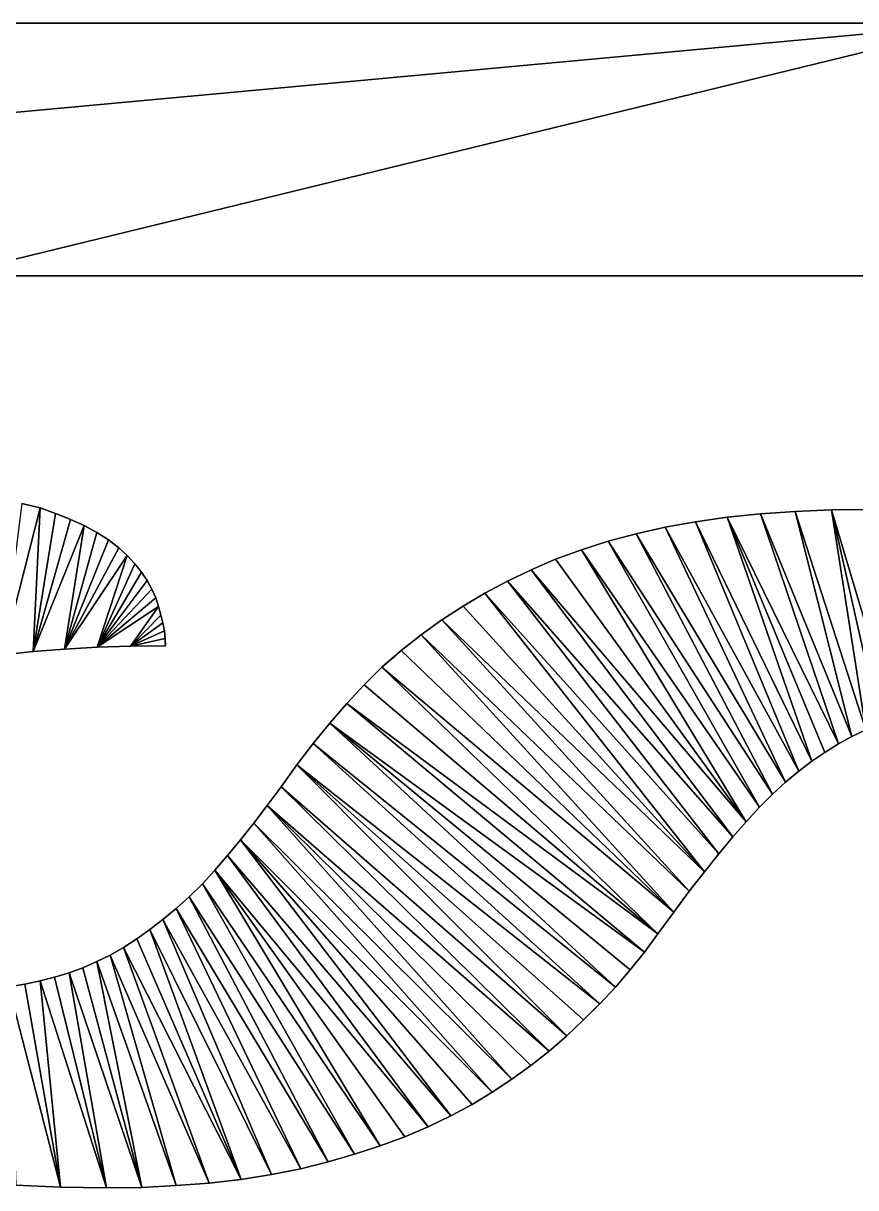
# Model space of a CAD drawing. Header units: inches. Extents: x 62 to 1153, y 3 to 780.
# Drawn here: x 406.862 to 409.273, y 215.856 to 219.229 of the extents above; entities that cross this region are included whole.
import ezdxf

# ---------------------------------------------------------------- set-up
doc = ezdxf.new("R2010")
doc.units = ezdxf.units.IN
doc.header["$MEASUREMENT"] = 0
doc.layers.add('ConstLine', color=6, linetype='Continuous')

msp = doc.modelspace()

# ---------------------------------------------------------------- linework, layer by layer
at = {"layer": 'ConstLine'}
for points in [[(406.6399, 219.2286, 5), (406.4669, 218.9366, 5), (409.6399, 219.2286, 5)], [(406.6399, 218.4966, 5), (409.6399, 219.2286, 5), (406.4669, 218.9366, 5)], [(409.6399, 219.2286, 4), (406.6399, 219.2286, 4), (406.6399, 219.2286, 5)], [(409.6399, 219.2286, 4), (406.6399, 219.2286, 5), (409.6399, 219.2286, 5)], [(406.6399, 218.4966, 5), (410.7739, 218.4966, 5), (409.6399, 219.2286, 5)], [(406.6399, 218.4966, 4), (410.7739, 218.4966, 4), (406.6399, 218.4966, 5)], [(406.6399, 218.4966, 5), (410.7739, 218.4966, 4), (410.7739, 218.4966, 5)], [(406.8579, 217.8376, 5), (406.8029, 217.3996, 5), (406.9109, 217.8246, 5)], [(406.9109, 217.8246, 4), (406.8579, 217.8376, 4), (406.8579, 217.8376, 5)], [(406.9109, 217.8246, 4), (406.8579, 217.8376, 5), (406.9109, 217.8246, 5)], [(406.8909, 217.4086, 5), (406.9109, 217.8246, 5), (406.8029, 217.3996, 5)], [(406.9559, 217.8086, 5), (406.9109, 217.8246, 5), (406.8909, 217.4086, 5)], [(406.9989, 217.7916, 5), (406.9559, 217.8086, 5), (406.8909, 217.4086, 5)], [(406.9559, 217.8086, 4), (406.9109, 217.8246, 4), (406.9109, 217.8246, 5)], [(406.9559, 217.8086, 4), (406.9109, 217.8246, 5), (406.9559, 217.8086, 5)], [(406.9559, 217.8086, 5), (406.9989, 217.7916, 5), (406.9789, 217.7995, 4)], [(406.9789, 217.7995, 4), (406.9559, 217.8086, 4), (406.9559, 217.8086, 5)], [(406.9989, 217.7916, 4), (406.9789, 217.7995, 4), (406.9989, 217.7916, 5)], [(408.9009, 217.7976, 4), (408.8089, 217.7846, 4), (408.8089, 217.7846, 5)], [(408.9009, 217.7976, 4), (408.8089, 217.7846, 5), (408.9009, 217.7976, 5)], [(408.9009, 217.7976, 5), (408.8089, 217.7846, 5), (409.1459, 217.0916, 5)], [(408.9969, 217.8076, 4), (408.9009, 217.7976, 4), (408.9009, 217.7976, 5)], [(408.9969, 217.8076, 4), (408.9009, 217.7976, 5), (408.9969, 217.8076, 5)], [(408.9969, 217.8076, 5), (408.9009, 217.7976, 5), (409.2229, 217.1416, 5)], [(409.1839, 217.1166, 5), (409.2229, 217.1416, 5), (408.9009, 217.7976, 5)], [(409.1459, 217.0916, 5), (409.1839, 217.1166, 5), (408.9009, 217.7976, 5)], [(409.0979, 217.8146, 4), (408.9969, 217.8076, 4), (408.9969, 217.8076, 5)], [(409.0979, 217.8146, 4), (408.9969, 217.8076, 5), (409.0979, 217.8146, 5)], [(409.0979, 217.8146, 5), (408.9969, 217.8076, 5), (409.2619, 217.1626, 5)], [(409.2229, 217.1416, 5), (409.2619, 217.1626, 5), (408.9969, 217.8076, 5)], [(409.2029, 217.8196, 4), (409.0979, 217.8146, 4), (409.0979, 217.8146, 5)], [(409.2029, 217.8196, 4), (409.0979, 217.8146, 5), (409.2029, 217.8196, 5)], [(409.2029, 217.8196, 5), (409.0979, 217.8146, 5), (409.3019, 217.1816, 5)], [(409.2619, 217.1626, 5), (409.3019, 217.1816, 5), (409.0979, 217.8146, 5)], [(409.3129, 217.8206, 4), (409.2029, 217.8196, 4), (409.2029, 217.8196, 5)], [(409.3129, 217.8206, 4), (409.2029, 217.8196, 5), (409.3129, 217.8206, 5)], [(409.3129, 217.8206, 5), (409.2029, 217.8196, 5), (409.3839, 217.2106, 5)], [(409.3019, 217.1816, 5), (409.3429, 217.1976, 5), (409.2029, 217.8196, 5)], [(409.3429, 217.1976, 5), (409.3839, 217.2106, 5), (409.2029, 217.8196, 5)], [(406.8909, 217.4086, 5), (407.0389, 217.7736, 5), (406.9989, 217.7916, 5)], [(406.8909, 217.4086, 5), (406.9819, 217.4156, 5), (407.0389, 217.7736, 5)], [(407.0749, 217.7536, 5), (407.0389, 217.7736, 5), (406.9819, 217.4156, 5)], [(407.0389, 217.7736, 4), (406.9989, 217.7916, 4), (407.0389, 217.7736, 5)], [(406.9989, 217.7916, 5), (407.0389, 217.7736, 5), (406.9989, 217.7916, 4)], [(407.0749, 217.7536, 5), (407.0749, 217.7536, 4), (407.0389, 217.7736, 5)], [(407.0389, 217.7736, 4), (407.0389, 217.7736, 5), (407.0749, 217.7536, 4)], [(408.7209, 217.7686, 4), (408.6369, 217.7496, 4), (408.6369, 217.7496, 5)], [(408.7209, 217.7686, 4), (408.6369, 217.7496, 5), (408.7209, 217.7686, 5)], [(408.6369, 217.7496, 5), (409.0699, 217.0306, 5), (408.7209, 217.7686, 5)], [(408.8089, 217.7846, 4), (408.7209, 217.7686, 4), (408.7209, 217.7686, 5)], [(408.8089, 217.7846, 4), (408.7209, 217.7686, 5), (408.8089, 217.7846, 5)], [(408.8089, 217.7846, 5), (408.7209, 217.7686, 5), (409.1079, 217.0626, 5)], [(409.0699, 217.0306, 5), (409.1079, 217.0626, 5), (408.7209, 217.7686, 5)], [(409.1079, 217.0626, 5), (409.1459, 217.0916, 5), (408.8089, 217.7846, 5)], [(407.1089, 217.7326, 5), (407.0749, 217.7536, 5), (406.9819, 217.4156, 5)], [(407.1089, 217.7326, 5), (406.9819, 217.4156, 5), (407.1389, 217.7096, 5)], [(407.1089, 217.7326, 4), (407.0749, 217.7536, 5), (407.1089, 217.7326, 5)], [(407.0749, 217.7536, 5), (407.1089, 217.7326, 4), (407.0749, 217.7536, 4)], [(407.1089, 217.7326, 4), (407.1089, 217.7326, 5), (407.1389, 217.7096, 5)], [(407.1389, 217.7096, 4), (407.1089, 217.7326, 4), (407.1389, 217.7096, 5)], [(408.5149, 217.7153, 4), (408.4789, 217.7036, 5), (408.5559, 217.7286, 5)], [(408.5559, 217.7286, 5), (408.4789, 217.7036, 5), (408.9939, 216.9576, 5)], [(408.5559, 217.7286, 4), (408.5149, 217.7153, 4), (408.5559, 217.7286, 5)], [(408.6369, 217.7496, 4), (408.5559, 217.7286, 4), (408.5559, 217.7286, 5)], [(408.6369, 217.7496, 4), (408.5559, 217.7286, 5), (408.6369, 217.7496, 5)], [(408.5559, 217.7286, 5), (409.0319, 216.9956, 5), (408.6369, 217.7496, 5)], [(408.9939, 216.9576, 5), (409.0319, 216.9956, 5), (408.5559, 217.7286, 5)], [(409.0699, 217.0306, 5), (408.6369, 217.7496, 5), (409.0319, 216.9956, 5)], [(407.1629, 217.6866, 5), (407.1389, 217.7096, 5), (406.9819, 217.4156, 5)], [(407.1629, 217.6866, 4), (407.1389, 217.7096, 5), (407.1629, 217.6866, 5)], [(407.1389, 217.7096, 5), (407.1629, 217.6866, 4), (407.1389, 217.7096, 4)], [(408.4789, 217.7036, 4), (408.4039, 217.6766, 4), (408.4039, 217.6766, 5)], [(408.4789, 217.7036, 4), (408.4039, 217.6766, 5), (408.4789, 217.7036, 5)], [(408.4789, 217.7036, 5), (408.4039, 217.6766, 5), (408.9559, 216.9156, 5)], [(408.5149, 217.7153, 4), (408.4789, 217.7036, 4), (408.4789, 217.7036, 5)], [(408.9559, 216.9156, 5), (408.9939, 216.9576, 5), (408.4789, 217.7036, 5)], [(406.9819, 217.4156, 5), (407.0759, 217.4216, 5), (407.1629, 217.6866, 5)], [(407.1849, 217.6626, 5), (407.1629, 217.6866, 5), (407.0759, 217.4216, 5)], [(407.2049, 217.6386, 5), (407.1849, 217.6626, 5), (407.0759, 217.4216, 5)], [(407.1629, 217.6866, 4), (407.1629, 217.6866, 5), (407.1849, 217.6626, 5)], [(407.1849, 217.6626, 4), (407.1629, 217.6866, 4), (407.1849, 217.6626, 5)], [(407.1849, 217.6626, 5), (407.2049, 217.6386, 5), (407.1899, 217.6566, 4)], [(407.1899, 217.6566, 4), (407.1849, 217.6626, 4), (407.1849, 217.6626, 5)], [(408.4039, 217.6766, 4), (408.3329, 217.6456, 4), (408.3329, 217.6456, 5)], [(408.4039, 217.6766, 4), (408.3329, 217.6456, 5), (408.4039, 217.6766, 5)], [(408.4039, 217.6766, 5), (408.3329, 217.6456, 5), (408.9559, 216.9156, 5)], [(407.2209, 217.6146, 5), (407.2049, 217.6386, 5), (407.0759, 217.4216, 5)], [(407.2049, 217.6386, 4), (407.1899, 217.6566, 4), (407.2049, 217.6386, 5)], [(407.2209, 217.6146, 4), (407.2049, 217.6386, 5), (407.2209, 217.6146, 5)], [(407.2049, 217.6386, 4), (407.2049, 217.6386, 5), (407.2209, 217.6146, 4)], [(408.3329, 217.6456, 4), (408.2649, 217.6126, 4), (408.2649, 217.6126, 5)], [(408.3329, 217.6456, 4), (408.2649, 217.6126, 5), (408.3329, 217.6456, 5)], [(408.2649, 217.6126, 5), (408.9169, 216.8716, 5), (408.3329, 217.6456, 5)], [(408.9169, 216.8716, 5), (408.9559, 216.9156, 5), (408.3329, 217.6456, 5)], [(407.2349, 217.5896, 5), (407.2209, 217.6146, 5), (407.0759, 217.4216, 5)], [(407.2349, 217.5896, 5), (407.2349, 217.5896, 4), (407.2209, 217.6146, 5)], [(407.2209, 217.6146, 5), (407.2349, 217.5896, 4), (407.2209, 217.6146, 4)], [(408.2649, 217.6126, 4), (408.1989, 217.5776, 4), (408.1989, 217.5776, 5)], [(408.2649, 217.6126, 4), (408.1989, 217.5776, 5), (408.2649, 217.6126, 5)], [(408.1989, 217.5776, 5), (408.8769, 216.8226, 5), (408.2649, 217.6126, 5)], [(408.9169, 216.8716, 5), (408.2649, 217.6126, 5), (408.8769, 216.8226, 5)], [(407.2459, 217.5646, 5), (407.2349, 217.5896, 5), (407.0759, 217.4216, 5)], [(407.2539, 217.5396, 5), (407.2459, 217.5646, 5), (407.0759, 217.4216, 5)], [(407.2349, 217.5896, 4), (407.2349, 217.5896, 5), (407.2459, 217.5646, 5)], [(407.2349, 217.5896, 4), (407.2459, 217.5646, 5), (407.2459, 217.5646, 4)], [(407.2459, 217.5646, 4), (407.2459, 217.5646, 5), (407.2539, 217.5396, 5)], [(407.2459, 217.5646, 4), (407.2539, 217.5396, 5), (407.2539, 217.5396, 4)], [(408.1989, 217.5776, 4), (408.1359, 217.5406, 4), (408.1359, 217.5406, 5)], [(408.1989, 217.5776, 4), (408.1359, 217.5406, 5), (408.1989, 217.5776, 5)], [(408.1359, 217.5406, 5), (408.8349, 216.7706, 5), (408.1989, 217.5776, 5)], [(408.8769, 216.8226, 5), (408.1989, 217.5776, 5), (408.8349, 216.7706, 5)], [(407.0759, 217.4216, 5), (407.1729, 217.4246, 5), (407.2539, 217.5396, 5)], [(407.2609, 217.5146, 5), (407.2539, 217.5396, 5), (407.1729, 217.4246, 5)], [(407.2609, 217.5146, 5), (407.2609, 217.5146, 4), (407.2539, 217.5396, 5)], [(407.2539, 217.5396, 4), (407.2539, 217.5396, 5), (407.2609, 217.5146, 4)], [(408.1359, 217.5406, 4), (408.0739, 217.5006, 4), (408.0739, 217.5006, 5)], [(408.1359, 217.5406, 4), (408.0739, 217.5006, 5), (408.1359, 217.5406, 5)], [(408.0739, 217.5006, 5), (408.8349, 216.7706, 5), (408.1359, 217.5406, 5)], [(407.2669, 217.4916, 5), (407.2609, 217.5146, 5), (407.1729, 217.4246, 5)], [(407.2709, 217.4686, 5), (407.2669, 217.4916, 5), (407.1729, 217.4246, 5)], [(407.2669, 217.4916, 4), (407.2609, 217.5146, 4), (407.2669, 217.4916, 5)], [(407.2609, 217.5146, 5), (407.2669, 217.4916, 5), (407.2609, 217.5146, 4)], [(407.2709, 217.4686, 5), (407.2709, 217.4686, 4), (407.2669, 217.4916, 5)], [(407.2669, 217.4916, 4), (407.2669, 217.4916, 5), (407.2709, 217.4686, 4)], [(408.0739, 217.5006, 4), (408.0149, 217.4576, 4), (408.0149, 217.4576, 5)], [(408.0739, 217.5006, 4), (408.0149, 217.4576, 5), (408.0739, 217.5006, 5)], [(408.0149, 217.4576, 5), (408.7909, 216.7146, 5), (408.0739, 217.5006, 5)], [(408.8349, 216.7706, 5), (408.0739, 217.5006, 5), (408.7909, 216.7146, 5)], [(407.2729, 217.4466, 5), (407.2709, 217.4686, 5), (407.1729, 217.4246, 5)], [(407.2729, 217.4466, 5), (407.2729, 217.4466, 4), (407.2709, 217.4686, 5)], [(407.2709, 217.4686, 5), (407.2729, 217.4466, 4), (407.2709, 217.4686, 4)], [(408.0149, 217.4576, 4), (407.9569, 217.4116, 4), (407.9569, 217.4116, 5)], [(408.0149, 217.4576, 4), (407.9569, 217.4116, 5), (408.0149, 217.4576, 5)], [(407.9569, 217.4116, 5), (408.7459, 216.6536, 5), (408.0149, 217.4576, 5)], [(408.7909, 216.7146, 5), (408.0149, 217.4576, 5), (408.7459, 216.6536, 5)], [(407.1729, 217.4246, 4), (407.1729, 217.4246, 5), (407.0759, 217.4216, 5)], [(407.0759, 217.4216, 4), (407.1729, 217.4246, 4), (407.0759, 217.4216, 5)], [(407.2739, 217.4256, 5), (407.2729, 217.4466, 5), (407.1729, 217.4246, 5)], [(407.2739, 217.4256, 5), (407.1729, 217.4246, 5), (407.1729, 217.4246, 4)], [(407.2739, 217.4256, 5), (407.1729, 217.4246, 4), (407.2739, 217.4256, 4)], [(407.2739, 217.4256, 5), (407.2734, 217.4342, 4), (407.2729, 217.4466, 5)], [(407.2729, 217.4466, 4), (407.2729, 217.4466, 5), (407.2734, 217.4342, 4)], [(407.2729, 217.4466, 4), (407.2734, 217.4342, 4), (407.2733, 217.438, 4)], [(407.2733, 217.438, 4), (407.2734, 217.4342, 4), (407.2729, 217.4466, 4)], [(407.2734, 217.4342, 4), (407.2739, 217.4256, 5), (407.2738, 217.4277, 4)], [(407.2739, 217.4256, 4), (407.2738, 217.4277, 4), (407.2739, 217.4256, 5)], [(406.8909, 217.4086, 5), (406.8029, 217.3996, 5), (406.8126, 217.4006, 4)], [(406.8909, 217.4086, 4), (406.8909, 217.4086, 5), (406.8126, 217.4006, 4)], [(406.9819, 217.4156, 4), (406.9819, 217.4156, 5), (406.8909, 217.4086, 4)], [(406.8909, 217.4086, 5), (406.8909, 217.4086, 4), (406.9819, 217.4156, 5)], [(406.9819, 217.4156, 5), (406.9819, 217.4156, 4), (407.0759, 217.4216, 5)], [(406.9819, 217.4156, 4), (407.0759, 217.4216, 4), (407.0759, 217.4216, 5)], [(407.9569, 217.4116, 5), (407.9009, 217.3636, 5), (408.7459, 216.6536, 5)], [(407.944, 217.4006, 4), (407.9009, 217.3636, 5), (407.9569, 217.4116, 5)], [(407.944, 217.4006, 4), (407.9009, 217.3636, 4), (407.9009, 217.3636, 5)], [(407.9569, 217.4116, 4), (407.944, 217.4006, 4), (407.9569, 217.4116, 5)], [(407.9009, 217.3636, 5), (407.8499, 217.3126, 5), (408.6999, 216.5906, 5)], [(407.9009, 217.3636, 4), (407.8499, 217.3126, 4), (407.8499, 217.3126, 5)], [(407.9009, 217.3636, 4), (407.8499, 217.3126, 5), (407.9009, 217.3636, 5)], [(408.6999, 216.5906, 5), (408.7459, 216.6536, 5), (407.9009, 217.3636, 5)], [(407.8499, 217.3126, 5), (407.7989, 217.2586, 5), (408.6999, 216.5906, 5)], [(407.8499, 217.3126, 4), (407.7989, 217.2586, 4), (407.7989, 217.2586, 5)], [(407.8499, 217.3126, 4), (407.7989, 217.2586, 5), (407.8499, 217.3126, 5)], [(407.7989, 217.2586, 5), (407.7499, 217.2016, 5), (408.6609, 216.5376, 5)], [(407.7989, 217.2586, 4), (407.7499, 217.2016, 4), (407.7499, 217.2016, 5)], [(407.7989, 217.2586, 4), (407.7499, 217.2016, 5), (407.7989, 217.2586, 5)], [(408.6609, 216.5376, 5), (408.6999, 216.5906, 5), (407.7989, 217.2586, 5)], [(407.7499, 217.2016, 5), (407.7019, 217.1426, 5), (408.5769, 216.4366, 5)], [(407.7499, 217.2016, 4), (407.7019, 217.1426, 4), (407.7019, 217.1426, 5)], [(407.7499, 217.2016, 4), (407.7019, 217.1426, 5), (407.7499, 217.2016, 5)], [(408.5769, 216.4366, 5), (408.6199, 216.4866, 5), (407.7499, 217.2016, 5)], [(408.6199, 216.4866, 5), (408.6609, 216.5376, 5), (407.7499, 217.2016, 5)], [(409.2619, 217.1626, 4), (409.2619, 217.1626, 5), (409.2229, 217.1416, 5)], [(409.2619, 217.1626, 4), (409.2229, 217.1416, 5), (409.2229, 217.1416, 4)], [(409.3019, 217.1816, 4), (409.3019, 217.1816, 5), (409.2619, 217.1626, 5)], [(409.3019, 217.1816, 4), (409.2619, 217.1626, 5), (409.2619, 217.1626, 4)], [(407.7019, 217.1426, 5), (407.6549, 217.0806, 5), (408.5319, 216.3886, 5)], [(407.7019, 217.1426, 4), (407.6549, 217.0806, 4), (407.6549, 217.0806, 5)], [(407.7019, 217.1426, 4), (407.6549, 217.0806, 5), (407.7019, 217.1426, 5)], [(408.5319, 216.3886, 5), (408.5769, 216.4366, 5), (407.7019, 217.1426, 5)], [(409.2229, 217.1416, 4), (409.2229, 217.1416, 5), (409.1839, 217.1166, 5)], [(409.2229, 217.1416, 4), (409.1839, 217.1166, 5), (409.1839, 217.1166, 4)], [(409.1459, 217.0916, 4), (409.1459, 217.0916, 5), (409.1079, 217.0626, 5)], [(409.1459, 217.0916, 4), (409.1079, 217.0626, 5), (409.1079, 217.0626, 4)], [(409.1839, 217.1166, 4), (409.1839, 217.1166, 5), (409.1459, 217.0916, 5)], [(409.1839, 217.1166, 4), (409.1459, 217.0916, 5), (409.1459, 217.0916, 4)], [(407.6549, 217.0806, 5), (407.6089, 217.0166, 5), (408.4359, 216.2956, 5)], [(407.6549, 217.0806, 4), (407.6089, 217.0166, 4), (407.6089, 217.0166, 5)], [(407.6549, 217.0806, 4), (407.6089, 217.0166, 5), (407.6549, 217.0806, 5)], [(408.4849, 216.3416, 5), (408.5319, 216.3886, 5), (407.6549, 217.0806, 5)], [(408.4359, 216.2956, 5), (408.4849, 216.3416, 5), (407.6549, 217.0806, 5)], [(409.1079, 217.0626, 4), (409.1079, 217.0626, 5), (409.0699, 217.0306, 5)], [(409.1079, 217.0626, 4), (409.0699, 217.0306, 5), (409.0699, 217.0306, 4)], [(409.0699, 217.0306, 4), (409.0699, 217.0306, 5), (409.0319, 216.9956, 5)], [(409.0699, 217.0306, 4), (409.0319, 216.9956, 5), (409.0319, 216.9956, 4)], [(407.6089, 217.0166, 5), (407.5689, 216.9626, 5), (408.3849, 216.2516, 5)], [(407.6089, 217.0166, 4), (407.5689, 216.9626, 4), (407.5689, 216.9626, 5)], [(407.6089, 217.0166, 4), (407.5689, 216.9626, 5), (407.6089, 217.0166, 5)], [(408.3849, 216.2516, 5), (408.4359, 216.2956, 5), (407.6089, 217.0166, 5)], [(409.0319, 216.9956, 4), (409.0319, 216.9956, 5), (408.9939, 216.9576, 5)], [(409.0319, 216.9956, 4), (408.9939, 216.9576, 5), (408.9939, 216.9576, 4)], [(407.5689, 216.9626, 5), (407.5299, 216.9116, 5), (408.2769, 216.1696, 5)], [(407.5689, 216.9626, 4), (407.5299, 216.9116, 4), (407.5299, 216.9116, 5)], [(407.5689, 216.9626, 4), (407.5299, 216.9116, 5), (407.5689, 216.9626, 5)], [(408.3319, 216.2096, 5), (408.3849, 216.2516, 5), (407.5689, 216.9626, 5)], [(408.2769, 216.1696, 5), (408.3319, 216.2096, 5), (407.5689, 216.9626, 5)], [(408.9939, 216.9576, 4), (408.9939, 216.9576, 5), (408.9559, 216.9156, 5)], [(408.9939, 216.9576, 4), (408.9559, 216.9156, 5), (408.9559, 216.9156, 4)], [(407.5299, 216.9116, 5), (407.4909, 216.8636, 5), (408.2199, 216.1326, 5)], [(407.5299, 216.9116, 4), (407.4909, 216.8636, 4), (407.4909, 216.8636, 5)], [(407.5299, 216.9116, 4), (407.4909, 216.8636, 5), (407.5299, 216.9116, 5)], [(408.2199, 216.1326, 5), (408.2769, 216.1696, 5), (407.5299, 216.9116, 5)], [(408.9169, 216.8716, 5), (408.9319, 216.8886, 4), (408.9559, 216.9156, 5)], [(408.9169, 216.8716, 5), (408.9169, 216.8716, 4), (408.9319, 216.8886, 4)], [(408.9559, 216.9156, 4), (408.9559, 216.9156, 5), (408.9319, 216.8886, 4)], [(407.4909, 216.8636, 5), (407.4539, 216.8176, 5), (408.1009, 216.0636, 5)], [(407.4909, 216.8636, 4), (407.4539, 216.8176, 4), (407.4539, 216.8176, 5)], [(407.4909, 216.8636, 4), (407.4539, 216.8176, 5), (407.4909, 216.8636, 5)], [(408.1009, 216.0636, 5), (408.1619, 216.0966, 5), (407.4909, 216.8636, 5)], [(408.1619, 216.0966, 5), (408.2199, 216.1326, 5), (407.4909, 216.8636, 5)], [(408.9169, 216.8716, 4), (408.9169, 216.8716, 5), (408.8769, 216.8226, 5)], [(408.9169, 216.8716, 4), (408.8769, 216.8226, 5), (408.8769, 216.8226, 4)], [(407.4539, 216.8176, 5), (407.4169, 216.7756, 5), (408.0349, 216.0316, 5)], [(407.4539, 216.8176, 4), (407.4169, 216.7756, 4), (407.4169, 216.7756, 5)], [(407.4539, 216.8176, 4), (407.4169, 216.7756, 5), (407.4539, 216.8176, 5)], [(408.0349, 216.0316, 5), (408.1009, 216.0636, 5), (407.4539, 216.8176, 5)], [(408.8769, 216.8226, 4), (408.8769, 216.8226, 5), (408.8349, 216.7706, 5)], [(408.8769, 216.8226, 4), (408.8349, 216.7706, 5), (408.8349, 216.7706, 4)], [(407.3809, 216.7356, 5), (407.8959, 215.9766, 5), (407.4169, 216.7756, 5)], [(407.4169, 216.7756, 4), (407.3809, 216.7356, 4), (407.3809, 216.7356, 5)], [(407.4169, 216.7756, 4), (407.3809, 216.7356, 5), (407.4169, 216.7756, 5)], [(407.9669, 216.0026, 5), (407.4169, 216.7756, 5), (407.8959, 215.9766, 5)], [(408.0349, 216.0316, 5), (407.4169, 216.7756, 5), (407.9669, 216.0026, 5)], [(408.8349, 216.7706, 5), (408.7909, 216.7146, 5), (408.7947, 216.7195, 4)], [(408.8349, 216.7706, 4), (408.8349, 216.7706, 5), (408.7947, 216.7195, 4)], [(407.3429, 216.6986, 5), (407.8219, 215.9526, 5), (407.3809, 216.7356, 5)], [(407.3809, 216.7356, 4), (407.3429, 216.6986, 4), (407.3429, 216.6986, 5)], [(407.3809, 216.7356, 4), (407.3429, 216.6986, 5), (407.3809, 216.7356, 5)], [(407.8219, 215.9526, 5), (407.8959, 215.9766, 5), (407.3809, 216.7356, 5)], [(408.7909, 216.7146, 4), (408.7947, 216.7195, 4), (408.7909, 216.7146, 5)], [(407.3049, 216.6646, 5), (407.7449, 215.9306, 5), (407.3429, 216.6986, 5)], [(407.3429, 216.6986, 4), (407.3049, 216.6646, 4), (407.3049, 216.6646, 5)], [(407.3429, 216.6986, 4), (407.3049, 216.6646, 5), (407.3429, 216.6986, 5)], [(407.7449, 215.9306, 5), (407.8219, 215.9526, 5), (407.3429, 216.6986, 5)], [(408.7909, 216.7146, 4), (408.7909, 216.7146, 5), (408.7459, 216.6536, 5)], [(408.7909, 216.7146, 4), (408.7459, 216.6536, 5), (408.7459, 216.6536, 4)], [(407.2669, 216.6326, 5), (407.6659, 215.9106, 5), (407.3049, 216.6646, 5)], [(407.3049, 216.6646, 4), (407.2669, 216.6326, 4), (407.2669, 216.6326, 5)], [(407.3049, 216.6646, 4), (407.2669, 216.6326, 5), (407.3049, 216.6646, 5)], [(407.7449, 215.9306, 5), (407.3049, 216.6646, 5), (407.6659, 215.9106, 5)], [(408.7459, 216.6536, 4), (408.7459, 216.6536, 5), (408.6999, 216.5906, 5)], [(408.7459, 216.6536, 4), (408.6999, 216.5906, 5), (408.6999, 216.5906, 4)], [(407.2289, 216.6036, 5), (407.5809, 215.8936, 5), (407.2669, 216.6326, 5)], [(407.2669, 216.6326, 4), (407.2289, 216.6036, 4), (407.2289, 216.6036, 5)], [(407.2669, 216.6326, 4), (407.2289, 216.6036, 5), (407.2669, 216.6326, 5)], [(407.5809, 215.8936, 5), (407.6659, 215.9106, 5), (407.2669, 216.6326, 5)], [(407.2289, 216.6036, 5), (407.1909, 216.5766, 5), (407.4929, 215.8796, 5)], [(407.2289, 216.6036, 4), (407.1909, 216.5766, 4), (407.1909, 216.5766, 5)], [(407.2289, 216.6036, 4), (407.1909, 216.5766, 5), (407.2289, 216.6036, 5)], [(407.4929, 215.8796, 5), (407.5809, 215.8936, 5), (407.2289, 216.6036, 5)], [(408.6999, 216.5906, 4), (408.6999, 216.5906, 5), (408.6609, 216.5376, 5)], [(408.6999, 216.5906, 4), (408.6609, 216.5376, 5), (408.6609, 216.5376, 4)], [(407.1529, 216.5516, 5), (407.1139, 216.5296, 5), (407.4009, 215.8686, 5)], [(407.1529, 216.5516, 4), (407.1139, 216.5296, 4), (407.1139, 216.5296, 5)], [(407.1529, 216.5516, 4), (407.1139, 216.5296, 5), (407.1529, 216.5516, 5)], [(407.1909, 216.5766, 5), (407.1529, 216.5516, 5), (407.4929, 215.8796, 5)], [(407.1909, 216.5766, 4), (407.1529, 216.5516, 4), (407.1529, 216.5516, 5)], [(407.1909, 216.5766, 4), (407.1529, 216.5516, 5), (407.1909, 216.5766, 5)], [(407.4009, 215.8686, 5), (407.4929, 215.8796, 5), (407.1529, 216.5516, 5)], [(407.1139, 216.5296, 5), (407.0749, 216.5106, 5), (407.3049, 215.8616, 5)], [(407.1139, 216.5296, 4), (407.0749, 216.5106, 4), (407.0749, 216.5106, 5)], [(407.1139, 216.5296, 4), (407.0749, 216.5106, 5), (407.1139, 216.5296, 5)], [(407.3049, 215.8616, 5), (407.4009, 215.8686, 5), (407.1139, 216.5296, 5)], [(408.6609, 216.5376, 4), (408.6609, 216.5376, 5), (408.6199, 216.4866, 5)], [(408.6609, 216.5376, 4), (408.6199, 216.4866, 5), (408.6199, 216.4866, 4)], [(407.0349, 216.4926, 5), (406.9949, 216.4776, 5), (407.2059, 215.8566, 5)], [(407.0349, 216.4926, 4), (406.9949, 216.4776, 4), (406.9949, 216.4776, 5)], [(407.0349, 216.4926, 4), (406.9949, 216.4776, 5), (407.0349, 216.4926, 5)], [(407.0749, 216.5106, 5), (407.0349, 216.4926, 5), (407.2059, 215.8566, 5)], [(407.0749, 216.5106, 4), (407.0349, 216.4926, 4), (407.0349, 216.4926, 5)], [(407.0749, 216.5106, 4), (407.0349, 216.4926, 5), (407.0749, 216.5106, 5)], [(407.2059, 215.8566, 5), (407.3049, 215.8616, 5), (407.0749, 216.5106, 5)], [(408.6199, 216.4866, 4), (408.6199, 216.4866, 5), (408.5769, 216.4366, 5)], [(408.6199, 216.4866, 4), (408.5769, 216.4366, 5), (408.5769, 216.4366, 4)], [(406.8669, 216.4456, 5), (406.8209, 216.4376, 5), (406.9699, 215.8576, 5)], [(406.8669, 216.4456, 4), (406.8209, 216.4376, 4), (406.8209, 216.4376, 5)], [(406.8669, 216.4456, 4), (406.8209, 216.4376, 5), (406.8669, 216.4456, 5)], [(406.9109, 216.4546, 5), (406.8669, 216.4456, 5), (406.9699, 215.8576, 5)], [(406.9109, 216.4546, 4), (406.8669, 216.4456, 4), (406.8669, 216.4456, 5)], [(406.9109, 216.4546, 4), (406.8669, 216.4456, 5), (406.9109, 216.4546, 5)], [(406.9529, 216.4656, 5), (406.9109, 216.4546, 5), (407.1029, 215.8556, 5)], [(406.9529, 216.4656, 4), (406.9109, 216.4546, 4), (406.9109, 216.4546, 5)], [(406.9529, 216.4656, 4), (406.9109, 216.4546, 5), (406.9529, 216.4656, 5)], [(406.9699, 215.8576, 5), (407.1029, 215.8556, 5), (406.9109, 216.4546, 5)], [(406.9949, 216.4776, 5), (406.9529, 216.4656, 5), (407.1029, 215.8556, 5)], [(406.9789, 216.4731, 4), (406.9529, 216.4656, 5), (406.9949, 216.4776, 5)], [(406.9789, 216.4731, 4), (406.9529, 216.4656, 4), (406.9529, 216.4656, 5)], [(406.9949, 216.4776, 4), (406.9789, 216.4731, 4), (406.9949, 216.4776, 5)], [(407.1029, 215.8556, 5), (407.2059, 215.8566, 5), (406.9949, 216.4776, 5)], [(406.8409, 215.8626, 5), (406.9699, 215.8576, 5), (406.8209, 216.4376, 5)], [(408.5769, 216.4366, 4), (408.5769, 216.4366, 5), (408.5319, 216.3886, 5)], [(408.5769, 216.4366, 4), (408.5319, 216.3886, 5), (408.5319, 216.3886, 4)], [(408.5319, 216.3886, 5), (408.4849, 216.3416, 5), (408.5149, 216.3716, 4)], [(408.5319, 216.3886, 5), (408.5149, 216.3716, 4), (408.5306, 216.3873, 4)], [(408.5319, 216.3886, 4), (408.5319, 216.3886, 5), (408.5306, 216.3873, 4)], [(408.4849, 216.3416, 4), (408.5149, 216.3716, 4), (408.4849, 216.3416, 5)], [(408.4849, 216.3416, 4), (408.4849, 216.3416, 5), (408.4359, 216.2956, 5)], [(408.4849, 216.3416, 4), (408.4359, 216.2956, 5), (408.4359, 216.2956, 4)], [(408.4359, 216.2956, 4), (408.4359, 216.2956, 5), (408.3849, 216.2516, 5)], [(408.4359, 216.2956, 4), (408.3849, 216.2516, 5), (408.3849, 216.2516, 4)], [(408.3849, 216.2516, 4), (408.3849, 216.2516, 5), (408.3319, 216.2096, 5)], [(408.3849, 216.2516, 4), (408.3319, 216.2096, 5), (408.3319, 216.2096, 4)], [(408.3319, 216.2096, 4), (408.3319, 216.2096, 5), (408.2769, 216.1696, 5)], [(408.3319, 216.2096, 4), (408.2769, 216.1696, 5), (408.2769, 216.1696, 4)], [(408.2769, 216.1696, 4), (408.2769, 216.1696, 5), (408.2199, 216.1326, 5)], [(408.2769, 216.1696, 4), (408.2199, 216.1326, 5), (408.2199, 216.1326, 4)], [(408.2199, 216.1326, 4), (408.2199, 216.1326, 5), (408.1619, 216.0966, 5)], [(408.2199, 216.1326, 4), (408.1619, 216.0966, 5), (408.1619, 216.0966, 4)], [(408.1619, 216.0966, 4), (408.1619, 216.0966, 5), (408.1009, 216.0636, 5)], [(408.1619, 216.0966, 4), (408.1009, 216.0636, 5), (408.1009, 216.0636, 4)], [(408.1009, 216.0636, 4), (408.1009, 216.0636, 5), (408.0349, 216.0316, 5)], [(408.1009, 216.0636, 4), (408.0349, 216.0316, 5), (408.0349, 216.0316, 4)], [(408.0349, 216.0316, 5), (407.9669, 216.0026, 5), (408.0029, 216.018, 4)], [(407.9669, 216.0026, 4), (408.0029, 216.018, 4), (407.9669, 216.0026, 5)], [(408.0349, 216.0316, 4), (408.0349, 216.0316, 5), (408.0029, 216.018, 4)], [(407.8959, 215.9766, 4), (407.8959, 215.9766, 5), (407.8219, 215.9526, 5)], [(407.8959, 215.9766, 4), (407.8219, 215.9526, 5), (407.8219, 215.9526, 4)], [(407.9669, 216.0026, 4), (407.9669, 216.0026, 5), (407.8959, 215.9766, 5)], [(407.9669, 216.0026, 4), (407.8959, 215.9766, 5), (407.8959, 215.9766, 4)], [(407.8219, 215.9526, 4), (407.8219, 215.9526, 5), (407.7449, 215.9306, 5)], [(407.8219, 215.9526, 4), (407.7449, 215.9306, 5), (407.7449, 215.9306, 4)], [(407.6659, 215.9106, 4), (407.6659, 215.9106, 5), (407.5809, 215.8936, 5)], [(407.6659, 215.9106, 4), (407.5809, 215.8936, 5), (407.5809, 215.8936, 4)], [(407.7449, 215.9306, 4), (407.7449, 215.9306, 5), (407.6659, 215.9106, 5)], [(407.7449, 215.9306, 4), (407.6659, 215.9106, 5), (407.6659, 215.9106, 4)], [(407.4929, 215.8796, 5), (407.4009, 215.8686, 5), (407.4909, 215.8794, 4)], [(407.4009, 215.8686, 4), (407.4909, 215.8794, 4), (407.4009, 215.8686, 5)], [(407.4929, 215.8796, 4), (407.4929, 215.8796, 5), (407.4909, 215.8794, 4)], [(407.5809, 215.8936, 4), (407.5809, 215.8936, 5), (407.4929, 215.8796, 5)], [(407.5809, 215.8936, 4), (407.4929, 215.8796, 5), (407.4929, 215.8796, 4)], [(406.9699, 215.8576, 4), (406.9699, 215.8576, 5), (406.8409, 215.8626, 5)], [(406.9699, 215.8576, 4), (406.8409, 215.8626, 5), (406.8409, 215.8626, 4)], [(407.1029, 215.8556, 4), (407.1029, 215.8556, 5), (406.9699, 215.8576, 5)], [(407.1029, 215.8556, 4), (406.9699, 215.8576, 5), (406.9699, 215.8576, 4)], [(407.2059, 215.8566, 4), (407.2059, 215.8566, 5), (407.1029, 215.8556, 5)], [(407.2059, 215.8566, 4), (407.1029, 215.8556, 5), (407.1029, 215.8556, 4)], [(407.3049, 215.8616, 4), (407.3049, 215.8616, 5), (407.2059, 215.8566, 5)], [(407.3049, 215.8616, 4), (407.2059, 215.8566, 5), (407.2059, 215.8566, 4)], [(407.4009, 215.8686, 4), (407.4009, 215.8686, 5), (407.3049, 215.8616, 5)], [(407.4009, 215.8686, 4), (407.3049, 215.8616, 5), (407.3049, 215.8616, 4)]]:
    msp.add_3dface(points, dxfattribs=at)

doc.saveas('drawing.dxf')
